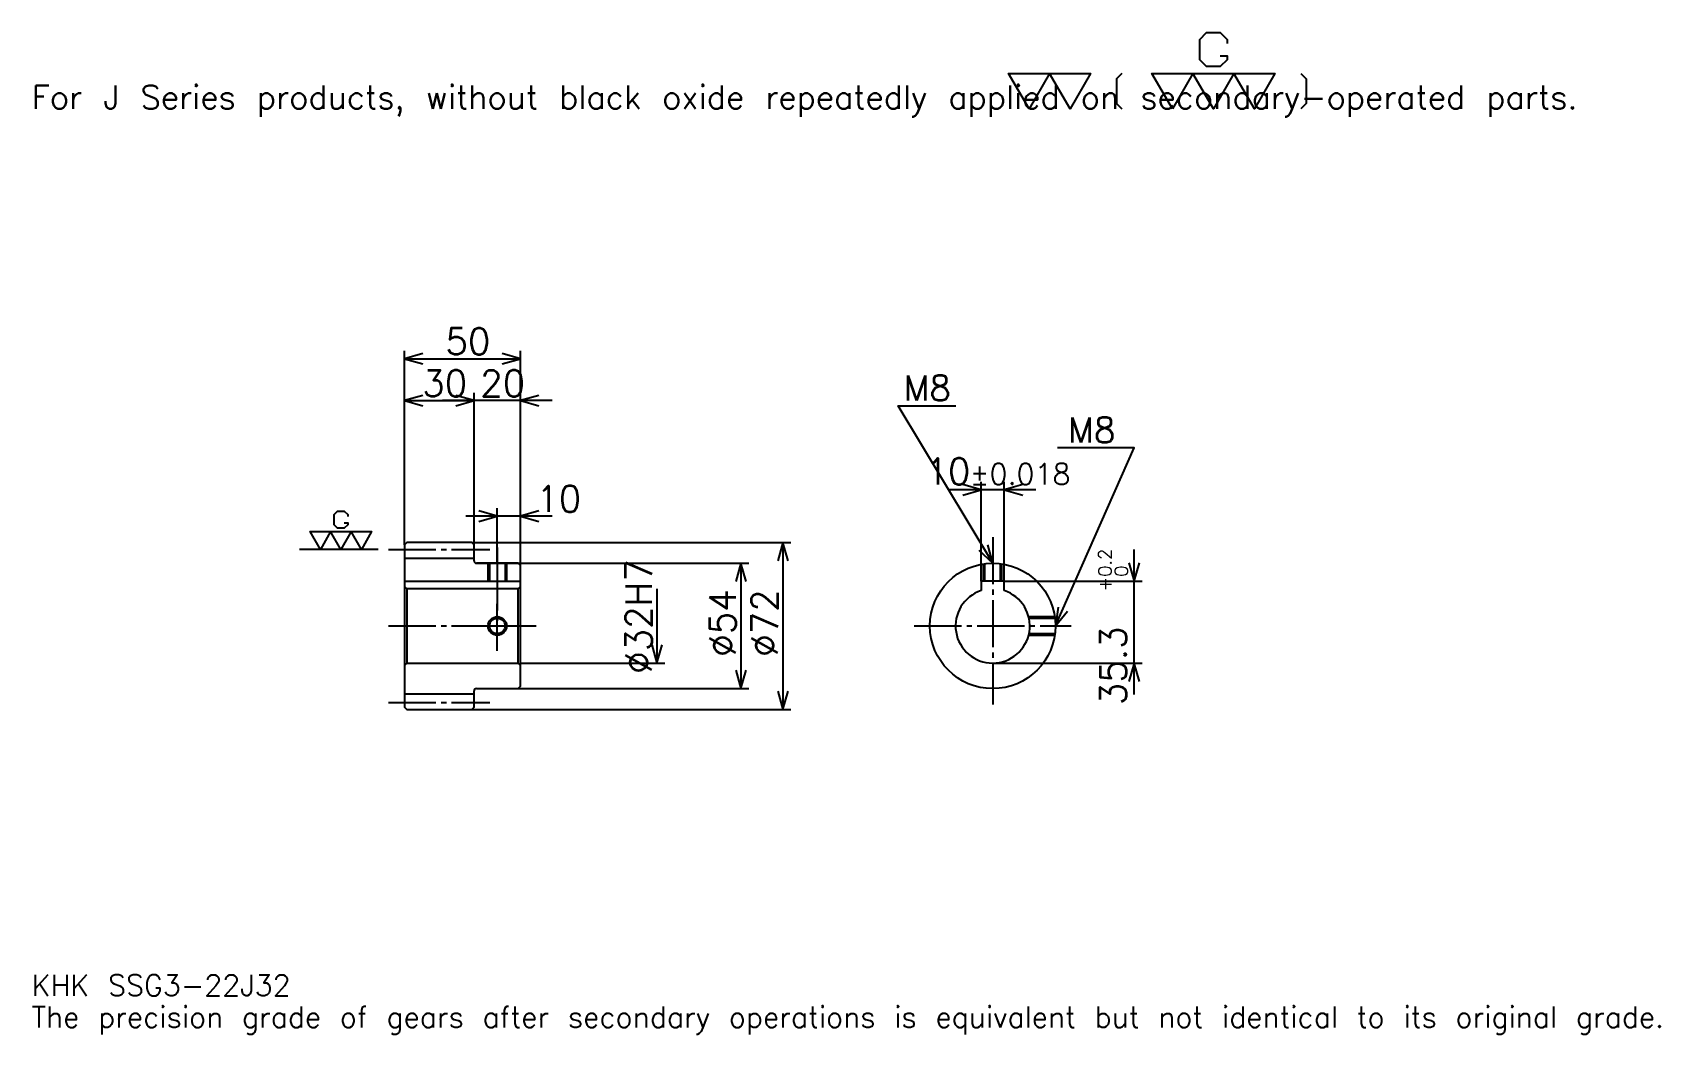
# Model space of a CAD drawing. Extents: x 23 to 724, y 8 to 440.
import ezdxf

# ---------------------------------------------------------------- set-up
doc = ezdxf.new("R2010")
doc.units = 0
doc.linetypes.add('DASHDOT', pattern=[27.130436, 20.347826, -2.26087, 2.26087, -2.26087])
doc.layers.get('0').update_dxf_attribs({"linetype": 'CONTINUOUS'})
doc.layers.add('DASHDOT', color=6, linetype='DASHDOT')
doc.styles.add('KANJI', font='TXT', dxfattribs={"bigfont": 'BIGFONT'})

msp = doc.modelspace()

# ---------------------------------------------------------------- linework, layer by layer
at = {"color": 5}
for p, q in [((183.130447, 220.260864), (183.130447, 302.782593)), ((233.130447, 220.260864), (233.130447, 302.782593)), ((183.130447, 299.391296), (233.130447, 299.391296)), ((183.130447, 281.304352), (213.130447, 281.304352)), ((246.695663, 281.304352), (199.565231, 281.304352)), ((213.130447, 220.260864), (213.130447, 284.695648)), ((431.478271, 203.560867), (431.478271, 246.304337)), ((441.478271, 203.560867), (441.478271, 246.304337)), ((455.043518, 242.91304), (417.913055, 242.91304)), ((246.695663, 231.565216), (209.565231, 231.565216)), ((223.130447, 220.260864), (223.130447, 234.956512)), ((183.130447, 219.260864), (183.130447, 220.260864)), ((212.130447, 220.260864), (233.130447, 220.260864)), ((213.130447, 219.260864), (213.130447, 220.260864)), ((223.130447, 211.260864), (223.130447, 220.260864)), ((223.130447, 211.260864), (223.130447, 220.260864)), ((233.130447, 220.260864), (349.565247, 220.260864)), ((233.130447, 210.260864), (233.130447, 220.260864)), ((346.17395, 220.260864), (346.17395, 148.260864)), ((214.130447, 211.260864), (233.130447, 211.260864)), ((233.130447, 211.260864), (331.478271, 211.260864)), ((328.086975, 211.260864), (328.086975, 157.260864)), ((497.391357, 154.695648), (497.391357, 217.126083)), ((441.478271, 203.560867), (500.782654, 203.560867)), ((291.913055, 200.260864), (291.913055, 168.260864)), ((233.130447, 168.260864), (295.304352, 168.260864)), ((436.478271, 168.260864), (500.782654, 168.260864)), ((214.130447, 157.260864), (233.130447, 157.260864)), ((233.130447, 157.260864), (331.478271, 157.260864)), ((212.130447, 148.260864), (233.130447, 148.260864)), ((233.130447, 148.260864), (349.565247, 148.260864))]:
    msp.add_line(p, q, dxfattribs=at)
at = {"color": 7}
msp.add_line((171.826096, 217.260864), (137.913055, 217.260864), dxfattribs=at)
at = {"color": 4}
for p, q in [((183.130447, 213.510864), (213.130447, 213.510864)), ((183.130447, 203.560867), (233.130447, 203.560867)), ((184.130447, 200.260864), (184.130447, 168.260864)), ((232.130447, 200.260864), (233.130447, 201.260864)), ((232.130447, 168.260864), (233.130447, 167.260864)), ((183.130447, 155.010864), (213.130447, 155.010864))]:
    msp.add_line(p, q, dxfattribs=at)
at = {"color": 7}
for points in [[(534.469604, 429.881714), (537.408691, 429.881714), (537.408691, 428.118256), (534.469604, 425.179138), (528.591309, 425.179138), (525.652161, 428.118256), (525.652161, 436.935638), (528.591309, 439.874786), (534.469604, 439.874786), (537.408691, 436.935638), (537.408691, 435.17218)], [(452.17392, 406.956512), (443.356537, 422.23999), (478.626099, 422.23999), (469.808716, 406.956512), (460.991302, 422.23999), (452.17392, 406.956512)], [(492.146088, 422.23999), (489.7948, 419.888672), (489.7948, 409.307831), (492.146088, 406.956512)], [(513.89563, 406.956512), (505.078278, 422.23999), (557.982605, 422.23999), (549.165222, 406.956512), (540.347839, 422.23999), (531.530457, 406.956512), (522.713074, 422.23999), (513.89563, 406.956512)], [(569.151306, 422.23999), (571.502625, 419.888672), (571.502625, 409.307831), (569.151306, 406.956512)], [(157.2435, 228.72348), (158.713058, 228.72348), (158.713058, 227.841736), (157.2435, 226.372162), (154.304367, 226.372162), (152.834793, 227.841736), (152.834793, 232.250427), (154.304367, 233.720001), (157.2435, 233.720001), (158.713058, 232.250427), (158.713058, 231.368683)], [(146.956543, 217.260864), (142.547836, 224.902603), (169.000015, 224.902603), (164.591324, 217.260864), (160.182617, 224.902603), (155.773926, 217.260864), (151.365234, 224.902603), (146.956543, 217.260864)]]:
    msp.add_lwpolyline(points, dxfattribs=at)
at = {"color": 5}
for points in [[(191.043488, 301.652161), (183.130447, 299.391296), (191.043488, 297.130432)], [(225.217407, 297.130432), (233.130447, 299.391296), (225.217407, 301.652161)], [(191.043488, 283.565216), (183.130447, 281.304352), (191.043488, 279.043457)], [(205.217407, 279.043457), (213.130447, 281.304352), (205.217407, 283.565216)], [(205.217407, 279.043457), (213.130447, 281.304352), (205.217407, 283.565216)], [(241.043488, 283.565216), (233.130447, 281.304352), (241.043488, 279.043457)], [(436.478271, 211.260864), (395.782623, 279.086945), (420.652191, 279.086945)], [(463.478271, 184.260864), (497.391296, 261), (464.382629, 261)], [(423.565247, 240.652161), (431.478271, 242.91304), (423.565247, 245.173904)], [(449.391357, 245.173904), (441.478271, 242.91304), (449.391357, 240.652161)], [(215.217407, 229.304352), (223.130447, 231.565216), (215.217407, 233.82608)], [(241.043488, 233.82608), (233.130447, 231.565216), (241.043488, 229.304352)], [(348.434814, 212.347824), (346.17395, 220.260864), (343.913086, 212.347824)], [(430.468384, 216.883026), (436.478271, 211.260864), (434.345703, 219.209442)], [(330.347839, 203.347824), (328.086975, 211.260864), (325.826111, 203.347824)], [(495.130493, 211.473907), (497.391357, 203.560867), (499.652222, 211.473907)], [(464.608887, 192.412521), (463.478271, 184.260864), (468.744812, 190.584763)], [(289.652191, 176.173904), (291.913055, 168.260864), (294.17392, 176.173904)], [(499.652222, 160.347824), (497.391357, 168.260864), (495.130493, 160.347824)], [(325.826111, 165.173904), (328.086975, 157.260864), (330.347839, 165.173904)], [(343.913086, 156.173904), (346.17395, 148.260864), (348.434814, 156.173904)]]:
    msp.add_lwpolyline(points, dxfattribs=at)
at = {"color": 4}
for points in [[(213.130447, 212.260864), (213.130447, 219.260864), (212.130447, 220.260864), (184.130447, 220.260864), (183.130447, 219.260864), (183.130447, 167.260864)], [(214.130447, 157.260864), (232.130447, 157.260864), (233.130447, 158.260864), (233.130447, 210.260864), (232.130447, 211.260864), (214.130447, 211.260864)], [(219.130447, 211.260864), (219.130447, 203.560867)], [(219.80545, 211.260864), (219.80545, 203.560867)], [(226.455444, 211.260864), (226.455444, 203.560867)], [(227.130447, 211.260864), (227.130447, 203.560867)], [(432.478271, 203.560867), (432.478271, 210.962921)], [(433.153259, 203.560867), (433.153259, 211.055344)], [(439.803284, 203.560867), (439.803284, 211.055344)], [(440.478271, 203.560867), (440.478271, 210.962921)], [(441.478271, 199.459549), (441.478271, 203.560867), (431.478271, 203.560867), (431.478271, 199.459549)], [(183.130447, 167.260864), (184.130447, 168.260864), (232.130447, 168.260864), (232.130447, 200.260864), (184.130447, 200.260864), (183.130447, 201.260864)], [(451.970215, 188.260864), (463.180359, 188.260864)], [(452.128967, 187.585861), (463.272766, 187.585861)], [(451.970215, 180.260864), (463.180359, 180.260864)], [(452.128967, 180.935867), (463.272766, 180.935867)], [(183.130447, 167.260864), (183.130447, 149.260864), (184.130447, 148.260864), (212.130447, 148.260864), (213.130447, 149.260864), (213.130447, 156.260864)]]:
    msp.add_lwpolyline(points, dxfattribs=at)
for centre, radius in [((436.478271, 184.260864), 27), ((223.130447, 184.260864), 3.325)]:
    msp.add_circle(centre, radius, dxfattribs=at)
at = {"color": 7}
msp.add_circle((223.130447, 184.260864), 4, dxfattribs=at)
at = {"color": 4}
for centre, radius, start, end in [((214.130447, 212.260864), 1, 180, 270), ((436.478271, 184.260864), 16, 108.209957329, 71.789990644), ((214.130447, 156.260864), 1, 90, 180)]:
    msp.add_arc(centre, radius, start, end, dxfattribs=at)
at = {"layer": 'DASHDOT', "color": 7}
for p, q in [((436.478271, 222.565216), (436.478271, 150.478256)), ((176.347839, 217.260864), (219.913055, 217.260864)), ((223.130447, 211.260864), (223.130447, 184.260864)), ((176.347839, 184.260864), (239.913055, 184.260864)), ((402.695679, 184.260864), (470.260864, 184.260864)), ((176.347839, 151.260864), (219.913055, 151.260864))]:
    msp.add_line(p, q, dxfattribs=at)
for points in [[(223.130447, 218.043472), (223.130447, 196.778259)], [(223.130447, 173.478256), (223.130447, 195.043472)], [(212.347839, 184.260864), (233.913055, 184.260864)]]:
    msp.add_lwpolyline(points, dxfattribs=at)

# ---------------------------------------------------------------- texts
at = {"color": 7, "style": 'KANJI'}
for s, height, p in [('For J Series products, without black oxide repeatedly applied on secondary-operated parts.', 10.173913, (22.608696, 406.956512)), ('50', 11.304348, (200.782623, 301.199982)), ('30', 11.304348, (190.782623, 283.113037)), ('20', 11.304348, (215.782623, 283.113037)), ('M8', 10.852174, (398.043488, 281.347839)), ('M8', 10.852174, (468.904358, 263.260864)), ('10', 11.304348, (407.491699, 245.173904)), ('%%p0.018', 9.043478, (426.594666, 245.173904)), ('10', 11.304348, (239.913055, 233.373901)), ('KHK SSG3-22J32', 9.043478, (22.608696, 24.869566)), ('The precision grade of gears after secondary operations is equivalent but not identical to its original grade.', 9.043478, (22.608696, 11.304348))]:
    msp.add_text(s, height=height, dxfattribs=at).set_placement(p)
for s, height, p in [('%%c32H7', 11.304348, (289.652191, 163.630432)), ('0.2', 5.652174, (487.669617, 205.408249)), ('+', 5.652174, (487.669617, 199.077805)), ('0', 5.652174, (494.678284, 205.408249)), ('%%c54', 11.304348, (325.826111, 170.978256)), ('%%c72', 11.304348, (343.913086, 170.978256)), ('35.3', 11.304348, (494.000061, 150.148117))]:
    msp.add_text(s, height=height, rotation=90, dxfattribs=at).set_placement(p)

doc.saveas('drawing.dxf')
